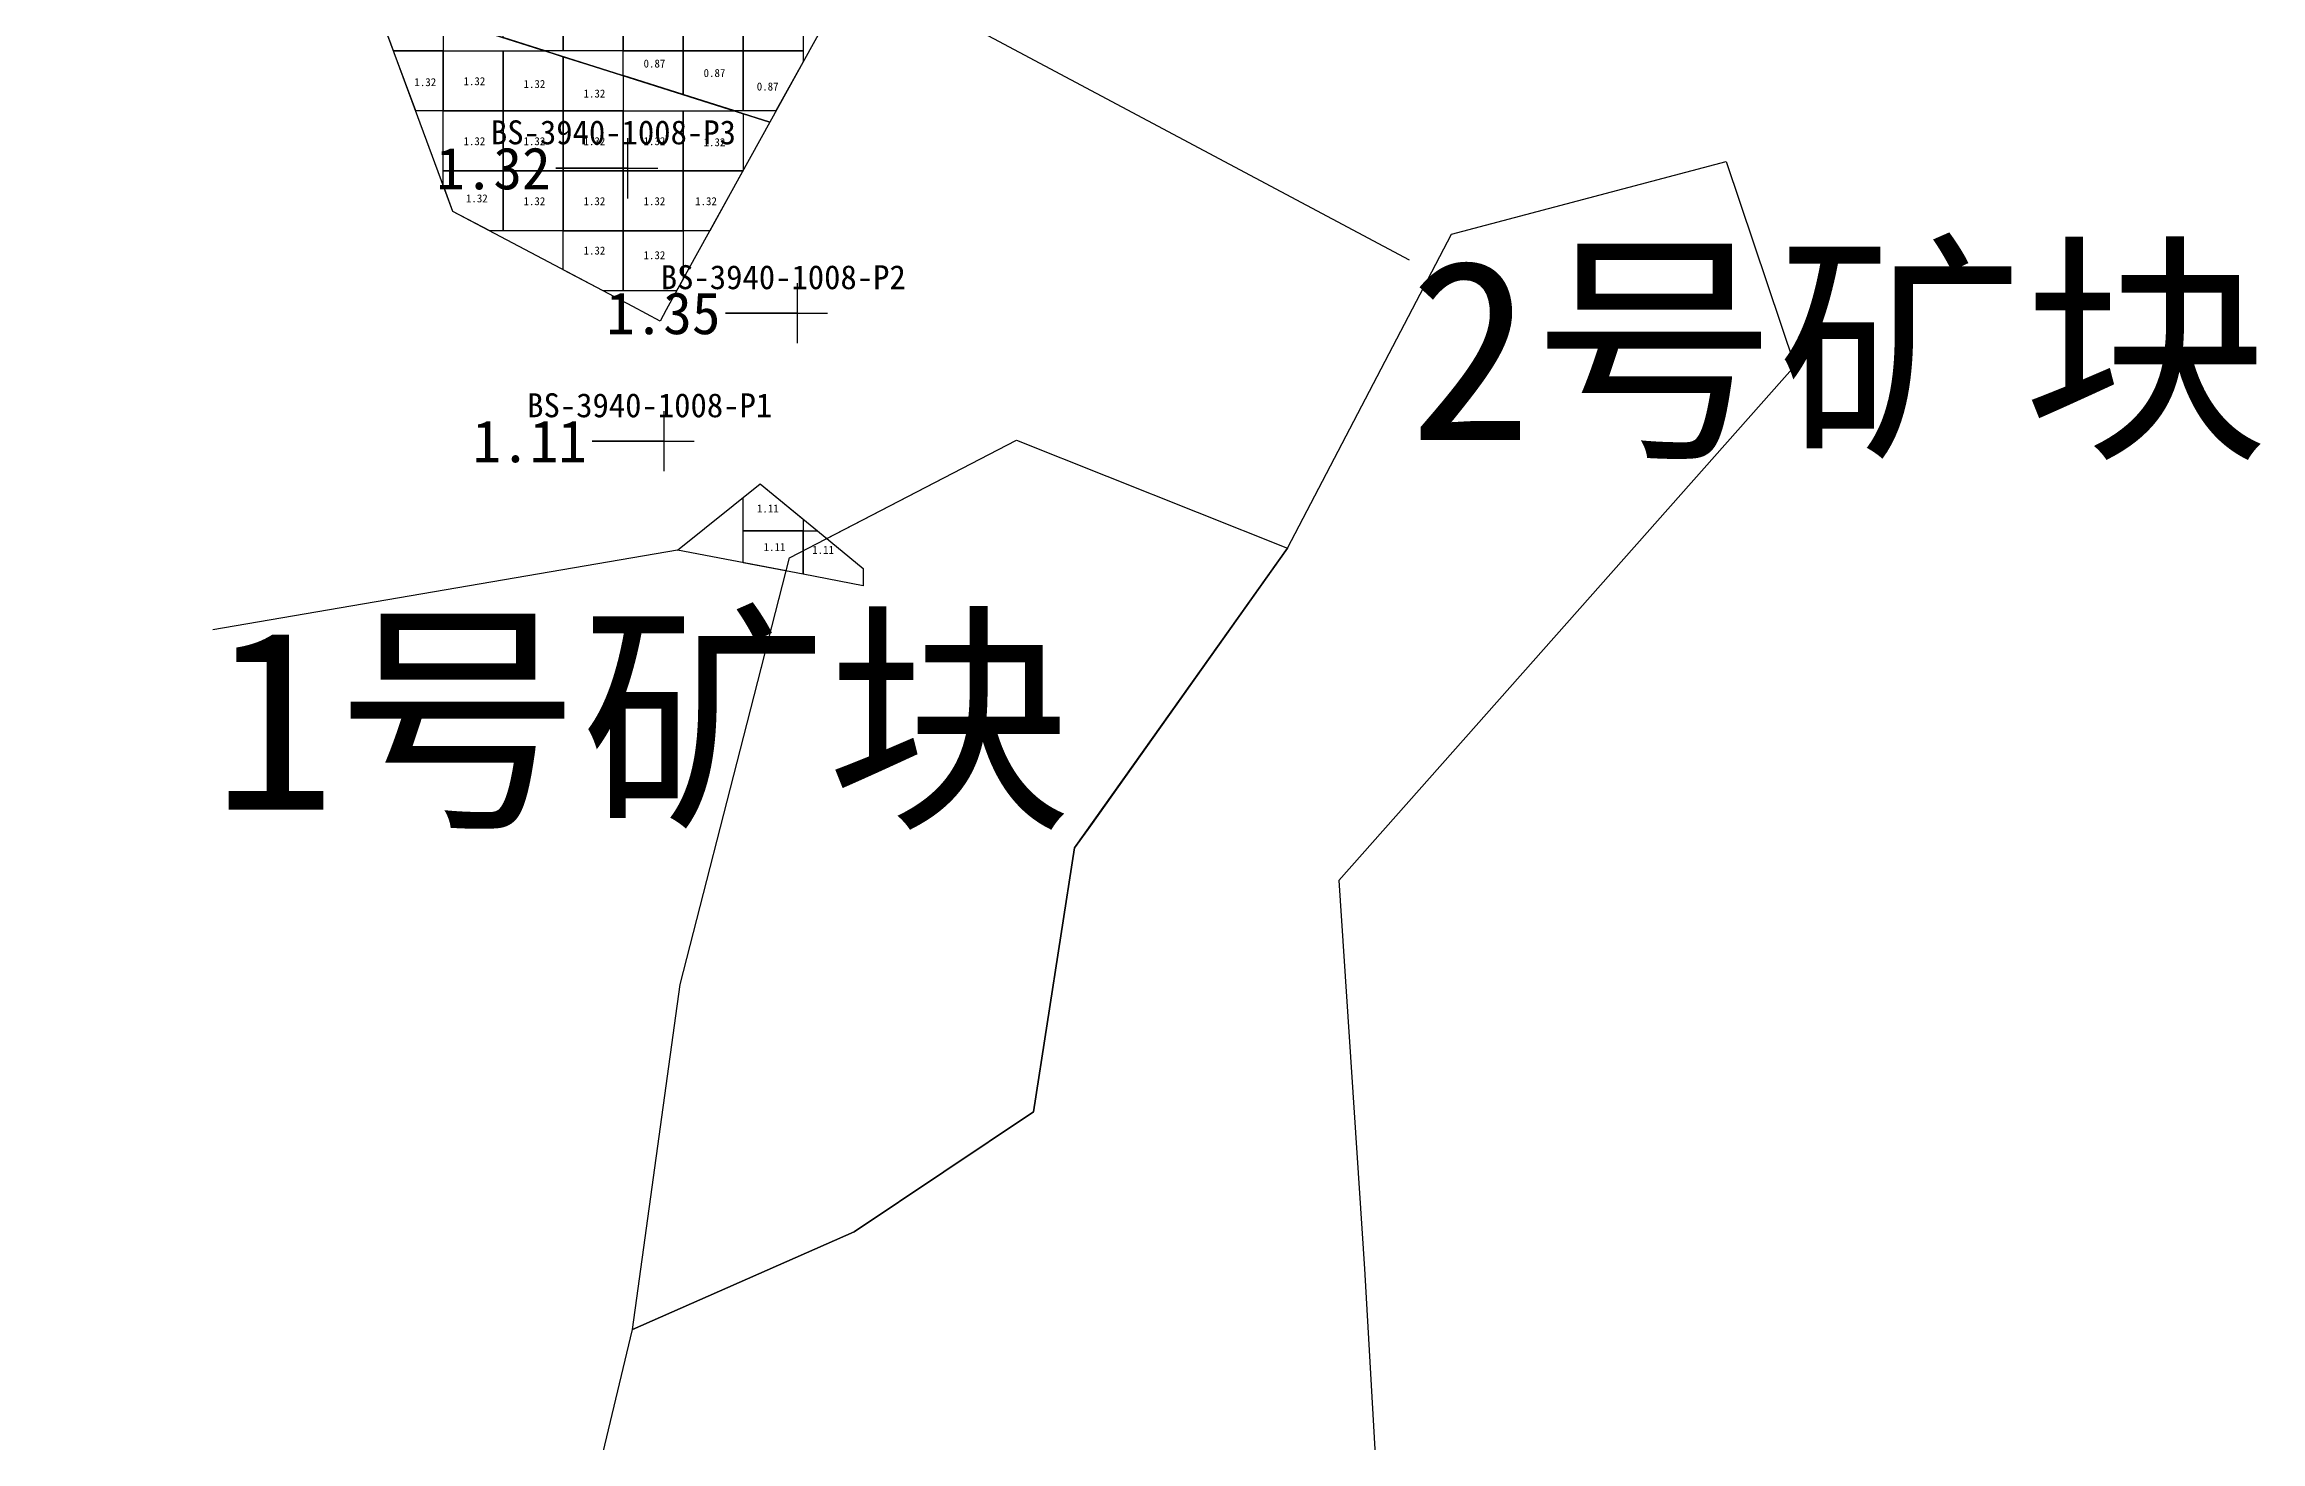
# Model space of a CAD drawing. Header units: metres. Extents: x 470001 to 470177, y 4349638 to 4349825.
# Drawn here: x 470093.66 to 470130.59, y 4349712.53 to 4349735.82 of the extents above; entities that cross this region are included whole.
import ezdxf

# ---------------------------------------------------------------- set-up
doc = ezdxf.new("R2010")
doc.units = ezdxf.units.M
for name, color, linetype in [('0.500-1.000', 4, 'Continuous'), ('1.000-1.500', 5, 'Continuous'), ('点', 7, 'Continuous'), ('爆区方格网', 7, 'Continuous'), ('综合图_历史矿块', 7, 'Continuous'), ('钻孔', 7, 'Continuous')]:
    doc.layers.add(name, color=color, linetype=linetype)
doc.styles.add('CN_TTF', font='simsunb.ttf')

msp = doc.modelspace()

# ---------------------------------------------------------------- linework, layer by layer
at = {"color": 7}
for p, q in [((470107.191, 4349737.133), (470116.401, 4349732.224)), ((470104.21, 4349727.385), (470096.466, 4349726.06))]:
    msp.add_line(p, q, dxfattribs=at)
at = {"layer": '0.500-1.000', "color": 4, "lineweight": 30}
msp.add_lwpolyline([(470100.701, 4349736.118), (470105.159, 4349740.434), (470100.621, 4349743.027), (470102.645, 4349747.444), (470098.153, 4349749.95), (470101.118, 4349754.456), (470102.889, 4349753.62), (470104.128, 4349753.215), (470104.653, 4349753.133), (470107.265, 4349752.724), (470106.546, 4349752.424), (470109.171, 4349751.566), (470107.512, 4349746.111), (470106.771, 4349743.672), (470106.972, 4349740.536), (470107.191, 4349737.133), (470105.748, 4349734.519), (470100.701, 4349736.118)], close=True, dxfattribs=at)
at = {"layer": '1.000-1.500', "color": 5, "lineweight": 30}
msp.add_lwpolyline([(470100.468, 4349733.03), (470099.49, 4349735.673), (470098.351, 4349738.75), (470097.43, 4349742.17), (470096.543, 4349745.462), (470095.532, 4349749.25), (470094.518, 4349753.051), (470093.66, 4349756.398), (470101.091, 4349758.302), (470102.572, 4349756.666), (470101.132, 4349754.477), (470101.096, 4349754.466), (470101.118, 4349754.456), (470098.153, 4349749.95), (470102.645, 4349747.444), (470100.621, 4349743.027), (470105.159, 4349740.434), (470100.701, 4349736.118), (470105.748, 4349734.519), (470104.399, 4349732.077), (470104.021, 4349731.391), (470103.918, 4349731.204), (470103.463, 4349731.445), (470100.468, 4349733.03)], close=True, dxfattribs=at)
msp.add_lwpolyline([(470100.278, 4349701.085), (470103.459, 4349714.397), (470104.254, 4349720.146), (470105.369, 4349724.5), (470106.019, 4349727.039), (470104.21, 4349727.385), (470105.585, 4349728.49), (470106.697, 4349727.579), (470109.856, 4349729.218), (470114.373, 4349727.421), (470117.104, 4349732.651), (470121.68, 4349733.865), (470122.824, 4349730.456), (470115.23, 4349721.877), (470115.654, 4349715.406), (470115.919, 4349710.845)], dxfattribs=at)
at = {"layer": '点', "color": 138, "true_color": 0x004c4c}
for p, q in [((470103.381, 4349733.249), (470103.381, 4349734.249)), ((470102.881, 4349733.749), (470103.881, 4349733.749)), ((470106.211, 4349730.835), (470106.211, 4349731.835)), ((470105.711, 4349731.335), (470106.711, 4349731.335)), ((470103.985, 4349728.7), (470103.985, 4349729.7)), ((470103.485, 4349729.2), (470104.485, 4349729.2))]:
    msp.add_line(p, q, dxfattribs=at)
at = {"layer": '爆区方格网', "color": 5}
for points in [[(470099.304, 4349736.705), (470100.304, 4349736.705), (470100.304, 4349735.705), (470099.478, 4349735.705), (470099.304, 4349736.176), (470099.304, 4349736.705)], [(470100.304, 4349735.705), (470100.304, 4349734.705), (470099.848, 4349734.705), (470099.49, 4349735.673), (470099.478, 4349735.705), (470100.304, 4349735.705)], [(470100.304, 4349734.705), (470100.304, 4349735.705), (470101.304, 4349735.705), (470101.304, 4349734.705), (470100.304, 4349734.705)], [(470102.304, 4349734.705), (470101.304, 4349734.705), (470101.304, 4349735.705), (470102.004, 4349735.705), (470102.304, 4349735.61), (470102.304, 4349734.705)], [(470103.304, 4349734.705), (470102.304, 4349734.705), (470102.304, 4349735.61), (470103.304, 4349735.294), (470103.304, 4349734.705)], [(470100.304, 4349733.705), (470100.304, 4349734.705), (470101.304, 4349734.705), (470101.304, 4349733.705), (470100.304, 4349733.705)], [(470101.304, 4349733.705), (470101.304, 4349734.705), (470102.304, 4349734.705), (470102.304, 4349733.705), (470101.304, 4349733.705)], [(470102.304, 4349733.705), (470102.304, 4349734.705), (470103.304, 4349734.705), (470103.304, 4349733.705), (470102.304, 4349733.705)], [(470103.304, 4349733.705), (470103.304, 4349734.705), (470104.304, 4349734.705), (470104.304, 4349733.705), (470103.304, 4349733.705)], [(470105.304, 4349733.715), (470105.298, 4349733.705), (470104.304, 4349733.705), (470104.304, 4349734.705), (470105.162, 4349734.705), (470105.304, 4349734.66), (470105.304, 4349733.715)], [(470100.304, 4349733.705), (470101.304, 4349733.705), (470101.304, 4349732.705), (470101.082, 4349732.705), (470100.468, 4349733.03), (470100.304, 4349733.475), (470100.304, 4349733.705)], [(470101.304, 4349732.705), (470101.304, 4349733.705), (470102.304, 4349733.705), (470102.304, 4349732.705), (470101.304, 4349732.705)], [(470102.304, 4349732.705), (470102.304, 4349733.705), (470103.304, 4349733.705), (470103.304, 4349732.705), (470102.304, 4349732.705)], [(470103.304, 4349732.705), (470103.304, 4349733.705), (470104.304, 4349733.705), (470104.304, 4349732.705), (470103.304, 4349732.705)], [(470104.304, 4349732.705), (470104.304, 4349733.705), (470105.298, 4349733.705), (470104.746, 4349732.705), (470104.304, 4349732.705)], [(470102.304, 4349732.705), (470103.304, 4349732.705), (470103.304, 4349731.705), (470102.972, 4349731.705), (470102.304, 4349732.059), (470102.304, 4349732.705)], [(470103.304, 4349731.705), (470103.304, 4349732.705), (470104.304, 4349732.705), (470104.304, 4349731.904), (470104.194, 4349731.705), (470103.304, 4349731.705)], [(470106.304, 4349727.705), (470105.304, 4349727.705), (470105.304, 4349728.264), (470105.585, 4349728.49), (470106.304, 4349727.901), (470106.304, 4349727.705)], [(470105.304, 4349727.705), (470106.304, 4349727.705), (470106.304, 4349726.985), (470105.304, 4349727.176), (470105.304, 4349727.705)], [(470107.304, 4349726.793), (470106.304, 4349726.985), (470106.304, 4349727.705), (470106.543, 4349727.705), (470107.304, 4349727.082), (470107.304, 4349726.793)]]:
    msp.add_lwpolyline(points, close=True, dxfattribs=at)
at = {"layer": '爆区方格网', "color": 4}
for points in [[(470102.304, 4349736.705), (470102.304, 4349735.705), (470102.004, 4349735.705), (470101.304, 4349735.927), (470101.304, 4349736.701), (470101.308, 4349736.705), (470102.304, 4349736.705)], [(470102.304, 4349735.705), (470102.304, 4349736.705), (470103.304, 4349736.705), (470103.304, 4349735.705), (470102.304, 4349735.705)], [(470103.304, 4349735.705), (470103.304, 4349736.705), (470104.304, 4349736.705), (470104.304, 4349735.705), (470103.304, 4349735.705)], [(470104.304, 4349735.705), (470104.304, 4349736.705), (470105.304, 4349736.705), (470105.304, 4349735.705), (470104.304, 4349735.705)], [(470105.304, 4349735.705), (470105.304, 4349736.705), (470106.304, 4349736.705), (470106.304, 4349735.705), (470105.304, 4349735.705)], [(470103.304, 4349735.705), (470104.304, 4349735.705), (470104.304, 4349734.977), (470103.304, 4349735.294), (470103.304, 4349735.705)], [(470104.304, 4349735.705), (470105.304, 4349735.705), (470105.304, 4349734.705), (470105.162, 4349734.705), (470104.304, 4349734.977), (470104.304, 4349735.705)], [(470105.304, 4349734.705), (470105.304, 4349735.705), (470106.304, 4349735.705), (470106.304, 4349735.526), (470105.85, 4349734.705), (470105.304, 4349734.705)]]:
    msp.add_lwpolyline(points, close=True, dxfattribs=at)
at = {"layer": '综合图_历史矿块', "color": 9}
msp.add_lwpolyline([(470100.278, 4349701.085), (470103.459, 4349714.397), (470107.154, 4349716.026), (470110.138, 4349718.026), (470110.826, 4349722.422), (470114.373, 4349727.421), (470117.104, 4349732.651), (470121.68, 4349733.865), (470122.824, 4349730.456), (470115.23, 4349721.877), (470115.654, 4349715.406), (470115.919, 4349710.845)], dxfattribs=at)
msp.add_lwpolyline([(470114.373, 4349727.421), (470111.088, 4349722.791), (470110.826, 4349722.422), (470110.138, 4349718.026), (470107.154, 4349716.026), (470103.459, 4349714.397), (470104.254, 4349720.146), (470105.369, 4349724.5), (470106.074, 4349727.256), (470109.856, 4349729.218), (470114.373, 4349727.421)], close=True, dxfattribs=at)
at = {"layer": '钻孔', "color": 5, "lineweight": 35}
for p, q in [((470103.381, 4349733.749), (470102.181, 4349733.749)), ((470106.211, 4349731.335), (470105.011, 4349731.335)), ((470103.985, 4349729.2), (470102.785, 4349729.2))]:
    msp.add_line(p, q, dxfattribs=at)

# ---------------------------------------------------------------- texts
at = {"color": 4, "style": 'CN_TTF'}
for p in [(470103.644, 4349735.429), (470104.644, 4349735.271), (470105.53, 4349735.046)]:
    msp.add_text('0.87', height=0.1333, dxfattribs=at).set_placement(p)
at = {"color": 5, "style": 'CN_TTF'}
for s, p in [('1.32', (470099.826, 4349735.119)), ('1.32', (470100.644, 4349735.135)), ('1.32', (470101.644, 4349735.088)), ('1.32', (470102.644, 4349734.929)), ('1.32', (470100.644, 4349734.135)), ('1.32', (470101.644, 4349734.135)), ('1.32', (470102.644, 4349734.135)), ('1.32', (470103.644, 4349734.135)), ('1.32', (470104.644, 4349734.118)), ('1.32', (470100.685, 4349733.182)), ('1.32', (470101.644, 4349733.135)), ('1.32', (470102.644, 4349733.135)), ('1.32', (470103.644, 4349733.135)), ('1.32', (470104.503, 4349733.135)), ('1.32', (470102.644, 4349732.312)), ('1.32', (470103.644, 4349732.235)), ('1.11', (470105.533, 4349728.013)), ('1.11', (470105.644, 4349727.371)), ('1.11', (470106.454, 4349727.324))]:
    msp.add_text(s, height=0.1333, dxfattribs=at).set_placement(p)
at = {"char_height": 3, "attachment_point": 1, "style": 'CN_TTF'}
for s, insert in [('2号矿块', (470116.401, 4349732.224)), ('1号矿块', (470096.466, 4349726.06))]:
    msp.add_mtext(s, dxfattribs=dict(at, insert=insert))
at = {"layer": '钻孔', "color": 138, "true_color": 0x004c4c, "style": 'CN_TTF'}
for s, p in [('BS-3940-1008-P3', (470101.101, 4349734.149)), ('BS-3940-1008-P2', (470103.931, 4349731.735)), ('BS-3940-1008-P1', (470101.705, 4349729.6))]:
    msp.add_text(s, height=0.4, dxfattribs=at).set_placement(p)
at = {"layer": '钻孔', "color": 5, "style": 'CN_TTF'}
for s, p in [('1.32', (470100.191, 4349733.399)), ('1.35', (470103.021, 4349730.985)), ('1.11', (470100.795, 4349728.85))]:
    msp.add_text(s, height=0.7, dxfattribs=at).set_placement(p)

doc.saveas('drawing.dxf')
